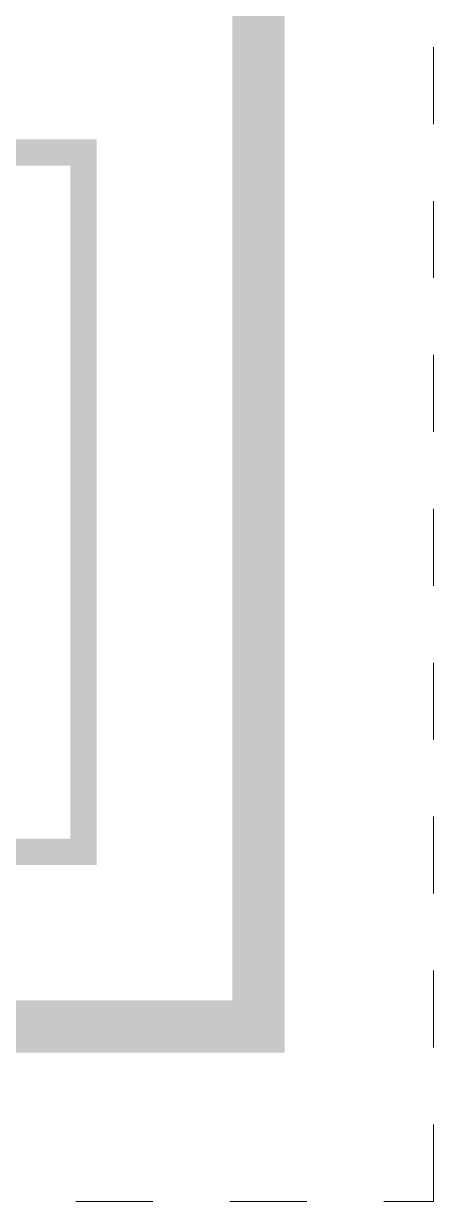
# Paper-space layout 'Presentation A2' of a CAD drawing. Header units: inches. Extents: x 0 to 23.5, y 0 to 17.1.
# Drawn here: x 22.972 to 23.504, y 0.039 to 1.57 of the extents above; entities that cross this region are included whole.
import ezdxf
from ezdxf.enums import TextEntityAlignment as Align

# ---------------------------------------------------------------- set-up
doc = ezdxf.new("R2010")
doc.units = ezdxf.units.IN
doc.linetypes.add('DASHDOT', pattern=[1, 0.5, -0.25, 0, -0.25])
doc.layers.add('G-ANNO-REFR', color=253, linetype='DASHDOT', lineweight=5, plot=False)
for name, color, linetype, lineweight in [('G-ANNO-TEXT-BOLD', 1, 'Continuous', 15), ('G-ANNO-TTLB', 7, 'Continuous', 50), ('G-PAPR-GRAY', 251, 'Continuous', 15), ('G-PAPR-GRAY-DARK', 251, 'Continuous', 100)]:
    doc.layers.add(name, color=color, linetype=linetype, lineweight=lineweight)
doc.styles.add('BG', font='bgothl.ttf')

# ---------------------------------------------------------------- blocks, each defined once
blk = doc.blocks.new('*U159')
at = {"layer": 'G-ANNO-REFR'}
blk.add_lwpolyline([(1, 1), (597, 1), (597, 435), (1, 435)], close=True, dxfattribs=at)
at = {"layer": 'G-PAPR-GRAY', "const_width": 0.866}
blk.add_lwpolyline([(562.376, 12.541), (585.459, 12.541), (585.459, 35.624), (562.376, 35.624)], close=True, dxfattribs=at)
at = {"layer": 'G-PAPR-GRAY-DARK', "const_width": 1.731}
blk.add_lwpolyline([(6.771, 6.771), (591.229, 6.771), (591.229, 429.229), (6.771, 429.229)], close=True, dxfattribs=at)
at = {"layer": 'G-ANNO-TEXT-BOLD', "style": 'BG'}
blk.add_attdef('PRESENTATION_TITLE', text='', height=3.5, dxfattribs=at).set_placement((20.69, 31.381), align=Align.TOP_LEFT)
for tag, p, height in [('PRESENTATION_LEVEL', (295.867, 27.881), 3.5), ('ADDRESS', (20.69, 17.463), 3.5), ('PRESENTATION_SCALE', (295.867, 17.463), 3.5), ('PRESENTATION_DATE', (220.475, 17.463), 2.5)]:
    blk.add_attdef(tag, p, '', height=height, dxfattribs=at)

psp = doc.layouts.new('Presentation A2')

# ---------------------------------------------------------------- block references
at = {"layer": 'G-ANNO-TTLB', "xscale": 0.03937007874015748, "yscale": 0.03937007874015748, "zscale": 0.03937007874015748}
psp.add_blockref('*U159', (0, 0), dxfattribs=at)

doc.saveas('drawing.dxf')
